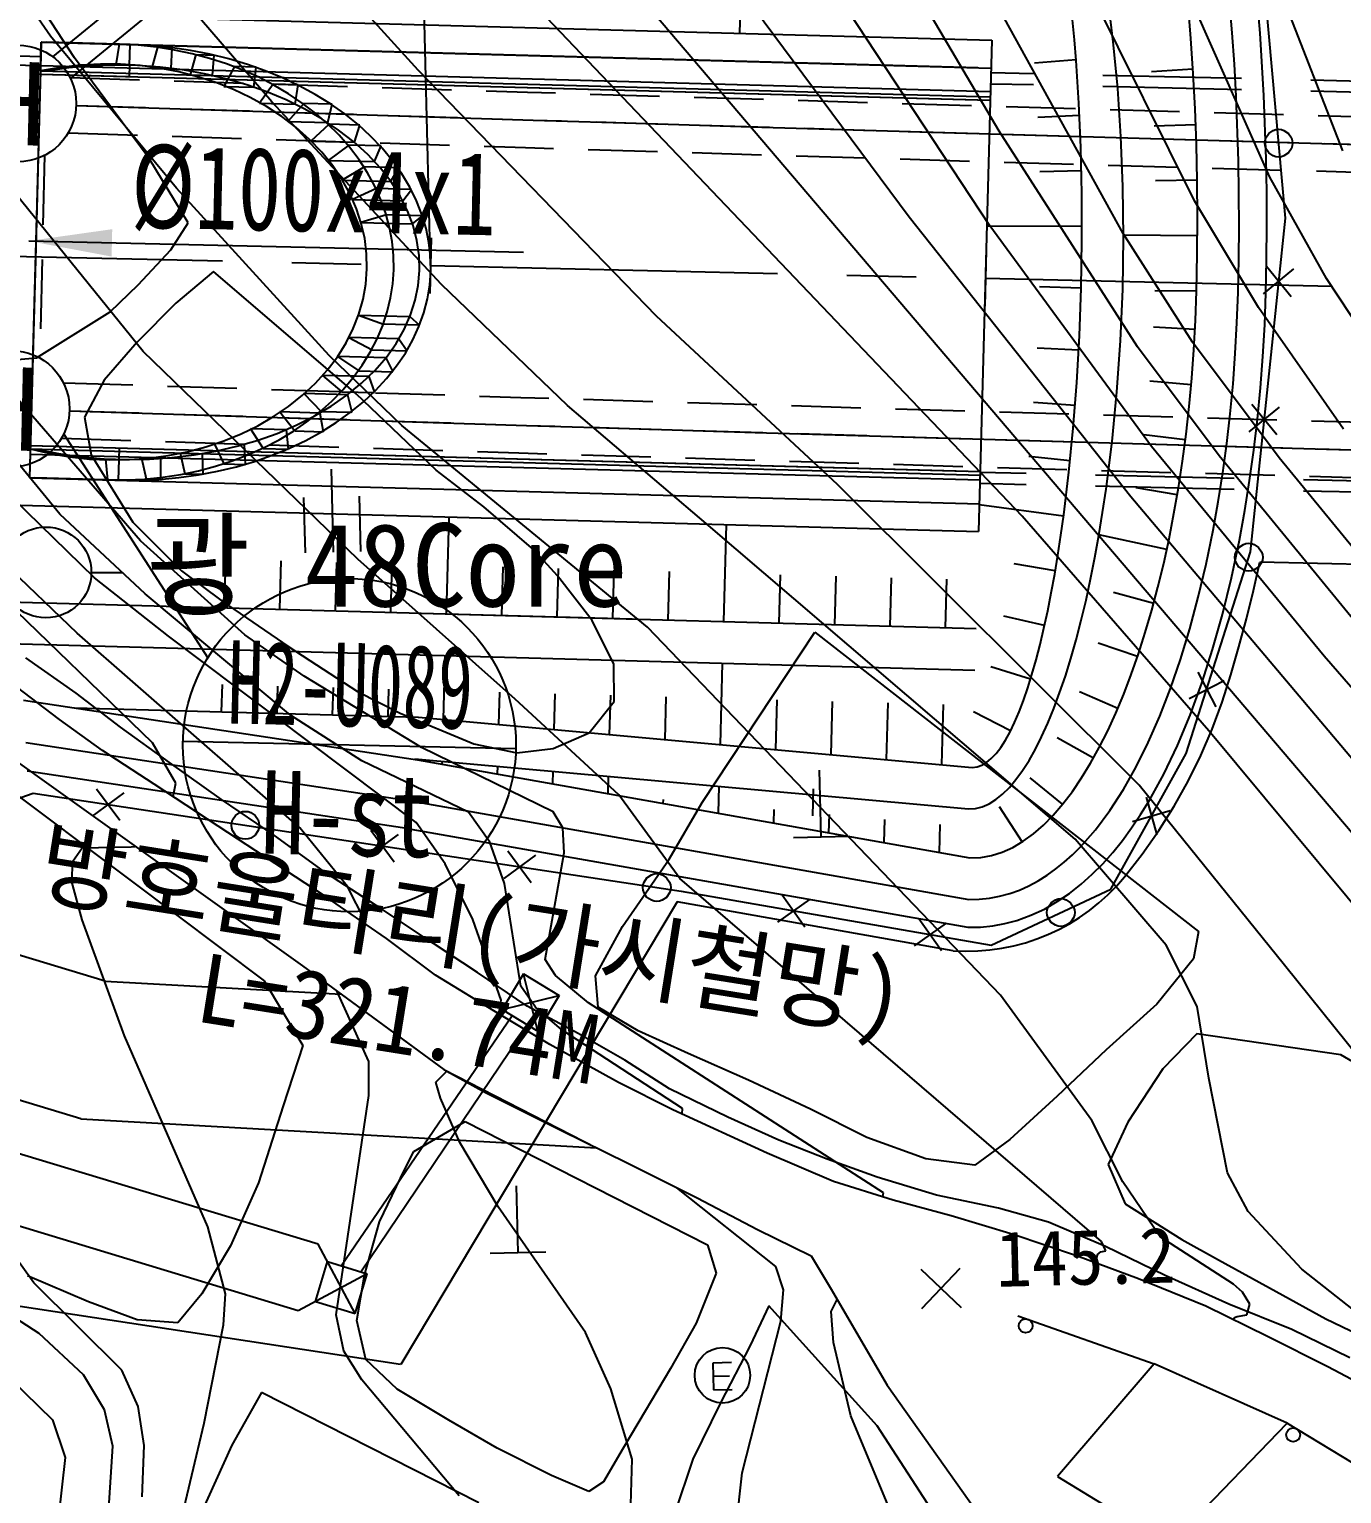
# Model space of a CAD drawing. Header units: millimetres. Extents: x 14950 to 15746, y 1103 to 1809.
# Drawn here: x 15055.3 to 15102.6, y 1426.4 to 1479.2 of the extents above; entities that cross this region are included whole.
import ezdxf
from ezdxf.enums import TextEntityAlignment as Align
from ezdxf.xclip import XClip

# ---------------------------------------------------------------- set-up
doc = ezdxf.new("R2010")
doc.units = ezdxf.units.MM
doc.header["$LTSCALE"] = 10
doc.header["$MEASUREMENT"] = 0
doc.header["$XCLIPFRAME"] = 2
for name, pattern in [('CENTER', [2, 1.25, -0.25, 0.25, -0.25]), ('DASHED', [0.75, 0.5, -0.25]), ('HIDDEN', [0.375, 0.25, -0.125])]:
    doc.linetypes.add(name, pattern=pattern)
for name, color, linetype in [('TN-MANH', 4, 'Continuous'), ('TN-TEXT', 3, 'Continuous'), ('TZ-BASE', 253, 'Continuous'), ('TZ-CABL', 4, 'Continuous'), ('TZ-SYMB', 1, 'Continuous')]:
    doc.layers.add(name, color=color, linetype=linetype)
doc.styles.add('GR', font='GulimChe.ttf')
doc.styles.add('HANA', font='GulimChe.ttf')
doc.styles.get("Standard").update_dxf_attribs({"font": 'GulimChe.ttf'})
doc.linetypes.add('ZIGZAG', pattern='A,0.0001,-0.2,[131,ltypeshp.shx,S=0.2,R=0,X=-0.2,Y=0],-0.4,[131,ltypeshp.shx,S=0.2,R=180,X=0.2,Y=0],-0.2', length=0.8001)
doc.dimstyles.get("Standard").update_dxf_attribs({"dimtxt": 0.18, "dimasz": 0.18, "dimexe": 0.18, "dimexo": 0.0625, "dimgap": 0.09, "dimtad": 0, "dimtih": 1, "dimtoh": 1, "dimdec": 4, "dimzin": 0, "dimdsep": 46, "dimtxsty": 'Standard', "dimcen": 0.09, "dimadec": 0, "dimazin": 0, "dimtfac": 1, "dimtdec": 4, "dimtofl": 0, "dimtmove": 0, "dimatfit": 3, "dimfxl": 0, "dimtolj": 1, "dimtzin": 0, "dimarcsym": 0})

# ---------------------------------------------------------------- blocks, each defined once
blk = doc.blocks.new('JD-DGDG5SGS')
at = {"layer": 'TZ-BASE'}
for p, q in [((39.99, -0.913, -215.896), (39.495, 19.016, -215.896)), ((57.235, 0.83, -63.896), (44.245, 18.309, -63.896)), ((60.145, 0.519, -62.896), (51.373, 13.846, -62.896)), ((70.23, 2.275, -58.896), (65.608, 12.723, -58.896)), ((72.869, 3.228, -57.896), (69.019, 13.085, -57.896)), ((39.539, 6.126, -66.896), (33.734, 12.533, -66.896)), ((64.951, 0.249, -60.896), (58.646, 11.672, -60.896)), ((61.315, -9.942, -65.896), (41.253, 11.082, -65.896)), ((67.52, 1.423, -59.896), (62.643, 11.237, -59.896)), ((51.218, 10.955, -215.896), (51.122, 7.451, -215.896)), ((26.294, 7.35, -68.896), (24.448, 10.03, -68.896)), ((34.27, 4.992, -67.896), (29.869, 10.108, -67.896)), ((75.228, -23.746, -64.896), (46.026, 10.536, -64.896)), ((60.481, 3.925, -61.896), (57.164, 9.55, -61.896)), ((27.152, 6.569, -70.635), (25.678, 8.829, -70.635)), ((23.334, 8.212, -215.896), (60.213, 7.203, -215.896)), ((0.192, 6.998, -215.896), (25.923, 6.294, -215.896)), ((0.2, 7.309, -215.896), (25.953, 6.621, -215.896)), ((25.961, 7.139, -226.146), (25.747, -0.708, -226.146)), ((25.933, 6.102, -225.746), (25.961, 7.139, -225.746)), ((25.961, 7.14, -225.746), (60.193, 6.203, -225.746)), ((25.961, 7.139, -225.746), (25.961, 7.139, -226.146)), ((28.773, 7.063, -223.166), (25.962, 7.14, -225.746)), ((29.16, 7.052, -223.746), (26.161, 7.134, -225.746)), ((30.836, 1.877, -68.896), (26.294, 7.35, -68.896)), ((28.66, 6.315, -223.026), (28.773, 7.063, -223.166)), ((28.773, 7.063, -223.166), (29.16, 7.052, -223.746)), ((29.14, 6.302, -223.746), (29.16, 7.052, -223.746)), ((29.16, 7.052, -223.746), (29.16, 7.052, -226.146)), ((29.958, 6.209, -221.726), (30.159, 6.952, -221.892)), ((30.159, 6.952, -221.892), (30.676, 6.937, -222.667)), ((30.637, 6.19, -222.746), (30.676, 6.937, -222.667)), ((28.246, 5.098, -70.635), (27.152, 6.569, -70.635)), ((31.341, 5.954, -220.426), (31.543, 6.69, -220.616)), ((31.543, 6.69, -220.616), (32.19, 6.672, -221.587)), ((32.131, 5.932, -221.746), (32.19, 6.672, -221.587)), ((63.252, 6.496, -215.896), (61.756, 6.378, -215.896)), ((25.933, 6.102, -225.746), (25.56, -7.518, -225.746)), ((29.128, 5.884, -226.146), (25.93, 5.972, -226.146)), ((25.933, 6.102, -225.746), (60.164, 5.166, -225.746)), ((25.938, 6.294, -215.896), (40.176, 5.906, -215.896)), ((28.66, 6.315, -223.026), (29.14, 6.302, -223.746)), ((29.14, 6.302, -223.746), (29.128, 5.884, -223.759)), ((29.958, 6.209, -221.726), (30.637, 6.19, -222.746)), ((31.341, 5.954, -220.426), (32.131, 5.932, -221.746)), ((32.926, 6.26, -219.337), (32.54, 5.544, -219.126)), ((33.704, 6.238, -220.504), (32.926, 6.26, -219.337)), ((33.62, 5.514, -220.746), (33.704, 6.238, -220.504)), ((48.128, -2.728, -66.896), (39.539, 6.126, -66.896)), ((40.176, 5.906, -215.896), (60.166, 5.365, -215.896)), ((67.465, 6.161, -215.896), (65.968, 6.071, -215.896)), ((32.54, 5.544, -219.126), (33.62, 5.514, -220.746)), ((34.312, 5.627, -218.051), (33.824, 4.94, -217.826)), ((35.221, 5.603, -219.415), (34.312, 5.627, -218.051)), ((35.104, 4.905, -219.746), (35.221, 5.603, -219.415)), ((29.852, 2.945, -70.635), (28.246, 5.098, -70.635)), ((33.824, 4.94, -217.826), (35.104, 4.905, -219.746)), ((40.384, -1.59, -67.896), (34.27, 4.992, -67.896)), ((35.425, 4.93, -217.013), (34.847, 4.277, -216.786)), ((36.439, 4.902, -218.536), (35.425, 4.93, -217.013)), ((36.286, 4.238, -218.946), (36.439, 4.902, -218.536)), ((34.847, 4.277, -216.786), (36.286, 4.238, -218.946)), ((63.378, 4.5, -215.896), (61.88, 4.427, -215.896)), ((36.334, 4.18, -216.16), (35.673, 3.574, -215.941)), ((37.436, 4.149, -217.813), (36.334, 4.18, -216.16)), ((37.242, 3.531, -218.296), (37.436, 4.149, -217.813)), ((65.466, -3.833, -61.896), (60.481, 3.925, -61.896)), ((67.563, 4.164, -215.896), (66.064, 4.108, -215.896)), ((35.673, 3.574, -215.941), (37.242, 3.531, -218.296)), ((37.039, 3.43, -215.495), (36.304, 2.879, -215.291)), ((38.209, 3.398, -217.25), (37.039, 3.43, -215.495)), ((37.973, 2.833, -217.796), (38.209, 3.398, -217.25)), ((31.25, 0.634, -70.635), (29.852, 2.945, -70.635)), ((36.304, 2.879, -215.291), (37.973, 2.833, -217.796)), ((37.609, 2.647, -214.953), (36.805, 2.167, -214.771)), ((38.834, 2.614, -216.791), (37.609, 2.647, -214.953)), ((36.805, 2.167, -214.771), (38.554, 2.119, -217.396)), ((38.554, 2.119, -217.396), (38.834, 2.614, -216.791)), ((63.449, 2.502, -215.896), (61.949, 2.468, -215.896)), ((67.616, 2.165, -215.896), (66.116, 2.141, -215.896)), ((72.283, -1.371, -58.896), (70.23, 2.275, -58.896)), ((29.627, -4.008, -69.896), (25.057, 1.654, -69.896)), ((36.336, -4.149, -68.896), (30.836, 1.877, -68.896)), ((38.039, 1.864, -214.539), (37.176, 1.468, -214.381)), ((39.306, 1.829, -216.44), (38.039, 1.864, -214.539)), ((38.985, 1.418, -217.096), (39.306, 1.829, -216.44)), ((37.176, 1.468, -214.381), (38.985, 1.418, -217.096)), ((69.822, -2.422, -59.896), (67.52, 1.423, -59.896)), ((30.629, -0.34, -70.635), (31.25, 0.634, -70.635)), ((38.398, 0.921, -214.186), (37.478, 0.645, -214.056)), ((37.478, 0.645, -214.056), (39.337, 0.594, -216.846)), ((39.702, 0.885, -216.141), (38.398, 0.921, -214.186)), ((39.337, 0.594, -216.846), (39.702, 0.885, -216.141)), ((65.228, -9.24, -63.896), (57.235, 0.83, -63.896)), ((40.012, 0.087, -215.896), (39.967, -1.912, -215.896)), ((63.468, 0.502, -215.896), (60.033, 0.509, -215.896)), ((65.97, -7.433, -62.896), (60.145, 0.519, -62.896)), ((67.449, -3.67, -60.896), (64.951, 0.249, -60.896)), ((67.626, 0.165, -215.896), (64.961, 0.18, -215.896)), ((29.447, -1.609, -70.635), (30.629, -0.34, -70.635)), ((60.007, -0.369, -215.896), (59.962, -2.369, -215.896)), ((25.747, -0.708, -226.416), (25.61, -5.706, -226.566)), ((70.008, -1.924, -215.896), (71.106, -1.033, -215.896)), ((70.112, -0.93, -215.896), (71.002, -2.028, -215.896)), ((32.169, -1.127, -69.862), (30.806, -2.262, -69.862)), ((37.312, -5.531, -69.862), (32.169, -1.127, -69.862)), ((75.291, -5.956, -58.896), (72.283, -1.371, -58.896)), ((28.439, -2.572, -70.635), (29.447, -1.609, -70.635)), ((44.922, -5.957, -67.896), (40.384, -1.59, -67.896)), ((63.434, -1.724, -215.896), (61.935, -1.681, -215.896)), ((67.593, -1.835, -215.896), (66.093, -1.826, -215.896)), ((25.787, -4.235, -70.635), (28.439, -2.572, -70.635)), ((30.806, -2.262, -69.862), (29.416, -3.672, -69.862)), ((72.891, -6.802, -59.896), (69.822, -2.422, -59.896)), ((37.387, -2.7, -214.056), (39.246, -2.751, -216.846)), ((37.387, -2.7, -214.056), (38.29, -3.026, -214.186)), ((39.594, -3.061, -216.141), (38.29, -3.026, -214.186)), ((39.246, -2.751, -216.846), (39.594, -3.061, -216.141)), ((54.66, -8.801, -66.896), (48.128, -2.728, -66.896)), ((67.539, -3.208, -215.896), (66.041, -3.131, -215.896)), ((29.416, -3.672, -69.862), (28.23, -5.033, -69.862)), ((37.04, -3.505, -214.381), (37.88, -3.948, -214.539)), ((38.849, -3.554, -217.096), (37.04, -3.505, -214.381)), ((38.849, -3.554, -217.096), (39.147, -3.982, -216.44)), ((70.576, -7.839, -60.896), (67.449, -3.67, -60.896)), ((29.533, -10.823, -70.896), (23.729, -4.136, -70.896)), ((37.364, -11.484, -69.896), (29.627, -4.008, -69.896)), ((38.948, -6.672, -68.896), (36.336, -4.149, -68.896)), ((36.631, -4.183, -214.771), (37.408, -4.706, -214.953)), ((38.38, -4.23, -217.396), (36.631, -4.183, -214.771)), ((37.88, -3.948, -214.539), (39.147, -3.982, -216.44)), ((63.347, -3.96, -215.896), (61.849, -3.881, -215.896)), ((68.413, -7.762, -61.896), (65.466, -3.833, -61.896)), ((24.532, -4.341, -70.635), (25.787, -4.235, -70.635)), ((37.408, -4.706, -214.953), (38.632, -4.74, -216.791)), ((38.38, -4.23, -217.396), (38.632, -4.74, -216.791)), ((28.23, -5.033, -69.862), (27.523, -6.372, -69.862)), ((36.092, -4.866, -215.291), (36.796, -5.457, -215.495)), ((37.761, -4.912, -217.796), (36.092, -4.866, -215.291)), ((37.761, -4.912, -217.796), (37.966, -5.489, -217.25)), ((67.4, -5.203, -215.896), (65.905, -5.071, -215.896)), ((35.424, -5.525, -215.941), (36.051, -6.166, -216.16)), ((36.993, -5.568, -218.296), (35.424, -5.525, -215.941)), ((36.796, -5.457, -215.495), (37.966, -5.489, -217.25)), ((36.993, -5.568, -218.296), (37.153, -6.197, -217.813)), ((40.189, -8.276, -69.862), (37.312, -5.531, -69.862)), ((26.632, -9.867, -71.896), (23.629, -6.214, -71.896)), ((36, -6.222, -218.946), (34.56, -6.183, -216.786)), ((34.56, -6.183, -216.786), (35.102, -6.866, -217.013)), ((36, -6.222, -218.946), (36.116, -6.894, -218.536)), ((36.051, -6.166, -216.16), (37.153, -6.197, -217.813)), ((50.002, -10.276, -67.896), (44.922, -5.957, -67.896)), ((63.218, -5.955, -215.896), (61.723, -5.841, -215.896)), ((69.488, -6.897, -215.896), (70.587, -6.006, -215.896)), ((69.592, -5.902, -215.896), (70.483, -7.001, -215.896)), ((27.523, -6.372, -69.862), (27.755, -7.725, -69.862)), ((34.783, -6.823, -219.746), (33.503, -6.788, -217.826)), ((33.503, -6.788, -217.826), (33.953, -7.502, -218.051)), ((34.783, -6.823, -219.746), (34.862, -7.526, -219.415)), ((47.807, -13.938, -68.896), (38.948, -6.672, -68.896)), ((33.268, -7.351, -220.746), (32.188, -7.321, -219.126)), ((32.188, -7.321, -219.126), (32.534, -8.057, -219.337)), ((33.268, -7.351, -220.746), (33.312, -8.078, -220.504)), ((35.102, -6.866, -217.013), (36.116, -6.894, -218.536)), ((67.186, -7.191, -215.896), (65.698, -7.003, -215.896)), ((25.555, -7.701, -215.896), (39.796, -8.089, -215.896)), ((25.56, -7.518, -225.746), (59.808, -8.455, -225.746)), ((25.564, -7.387, -227.446), (59.811, -8.324, -227.446)), ((25.564, -7.387, -226.146), (59.319, -8.311, -226.146)), ((27.755, -7.725, -69.862), (29.26, -10.15, -69.862)), ((28.272, -7.879, -223.026), (28.344, -8.632, -223.166)), ((28.272, -7.879, -223.026), (28.751, -7.892, -223.746)), ((28.751, -7.892, -223.746), (28.731, -8.642, -223.746)), ((28.763, -7.475, -223.733), (28.751, -7.892, -223.746)), ((29.573, -7.844, -221.726), (29.734, -8.597, -221.892)), ((29.573, -7.844, -221.726), (30.253, -7.863, -222.746)), ((30.253, -7.863, -222.746), (30.25, -8.611, -222.667)), ((30.968, -7.665, -220.426), (31.758, -7.687, -221.746)), ((30.968, -7.665, -220.426), (31.13, -8.411, -220.616)), ((31.758, -7.687, -221.746), (31.777, -8.428, -221.587)), ((33.953, -7.502, -218.051), (34.862, -7.526, -219.415)), ((63.039, -7.947, -215.896), (61.547, -7.793, -215.896)), ((72.188, -14.983, -62.896), (65.97, -7.433, -62.896)), ((74.124, -14.738, -61.896), (68.413, -7.762, -61.896)), ((75.482, -13.836, -60.896), (70.576, -7.839, -60.896)), ((31.13, -8.411, -220.616), (31.777, -8.428, -221.587)), ((32.534, -8.057, -219.337), (33.312, -8.078, -220.504)), ((36.402, -8.239, -69.401), (36.476, -11.238, -69.401)), ((39.796, -8.089, -215.896), (59.79, -8.63, -215.896)), ((41.913, -9.604, -69.862), (40.189, -8.276, -69.862)), ((28.344, -8.632, -223.166), (25.532, -8.555, -225.746)), ((25.532, -8.555, -227.446), (28.731, -8.642, -227.446)), ((25.532, -8.555, -225.746), (59.781, -9.492, -225.746)), ((28.731, -8.642, -223.746), (25.732, -8.56, -225.746)), ((28.344, -8.632, -223.166), (28.731, -8.642, -223.746)), ((29.734, -8.597, -221.892), (30.25, -8.611, -222.667)), ((65.529, -19.633, -66.896), (54.66, -8.801, -66.896)), ((66.895, -9.17, -215.896), (65.416, -8.921, -215.896)), ((19.752, -9.397, -215.896), (59.738, -10.491, -215.896)), ((27.874, -12.16, -72.896), (24.952, -9.302, -72.896)), ((35.476, -11.263, -69.401), (35.427, -9.264, -69.401)), ((37.476, -11.213, -69.401), (37.426, -9.214, -69.401)), ((76.276, -22.328, -63.896), (65.228, -9.24, -63.896)), ((29.962, -18.1, -74.896), (21.114, -9.539, -74.896)), ((29.703, -12.731, -71.896), (26.632, -9.867, -71.896)), ((40.642, -9.969, -215.896), (40.547, -13.457, -215.896)), ((43.705, -11.154, -69.862), (41.913, -9.604, -69.862)), ((62.804, -9.933, -215.896), (59.764, -9.525, -215.896)), ((68.032, -17.669, -65.896), (61.315, -9.942, -65.896)), ((29.26, -10.15, -69.862), (31.009, -11.901, -69.862)), ((63.217, -21.577, -67.896), (50.002, -10.276, -67.896)), ((50.638, -10.242, -215.896), (50.543, -13.736, -215.896)), ((33.295, -14.218, -70.896), (29.533, -10.823, -70.896)), ((66.519, -11.134, -215.896), (64.076, -10.608, -215.896)), ((27.252, -14.151, -73.896), (24.598, -11.605, -73.896)), ((32.597, -11.492, -215.896), (32.55, -13.238, -215.896)), ((34.597, -11.547, -215.896), (34.549, -13.293, -215.896)), ((36.596, -11.601, -215.896), (36.548, -13.347, -215.896)), ((43.034, -16.533, -69.896), (37.364, -11.484, -69.896)), ((44.56, -12.084, -69.862), (43.705, -11.154, -69.862)), ((218.862, -14.997, -215.896), (69.873, -11.597, -215.896)), ((218.862, -14.997, -215.896), (69.873, -11.597, -215.896)), ((31.009, -11.901, -69.862), (32.484, -13, -69.862)), ((38.595, -11.656, -215.896), (38.547, -13.402, -215.896)), ((42.594, -11.767, -215.896), (42.546, -13.513, -215.896)), ((44.593, -11.823, -215.896), (44.545, -13.569, -215.896)), ((45.815, -13.691, -69.862), (44.56, -12.084, -69.862)), ((46.592, -11.879, -215.896), (46.544, -13.625, -215.896)), ((48.591, -11.934, -215.896), (48.544, -13.68, -215.896)), ((52.59, -12.046, -215.896), (52.542, -13.792, -215.896)), ((54.589, -12.102, -215.896), (54.541, -13.848, -215.896)), ((62.503, -11.91, -215.896), (61.025, -11.656, -215.896)), ((30.545, -14.261, -72.896), (27.874, -12.16, -72.896)), ((56.588, -12.157, -215.896), (56.54, -13.903, -215.896)), ((58.587, -12.213, -215.896), (58.54, -13.959, -215.896)), ((19.656, -12.885, -215.896), (39.656, -13.432, -215.896)), ((34.944, -17.107, -71.896), (29.703, -12.731, -71.896)), ((32.484, -13, -69.862), (34.879, -14.643, -69.862)), ((66.049, -13.078, -215.896), (64.601, -12.687, -215.896)), ((39.656, -13.432, -215.896), (59.649, -13.99, -215.896)), ((39.656, -13.432, -215.896), (47.258, -13.64, -215.896)), ((46.592, -15.263, -69.862), (45.815, -13.691, -69.862)), ((62.117, -13.873, -215.896), (60.654, -13.545, -215.896)), ((35.283, -21.166, -73.896), (27.252, -14.151, -73.896)), ((35.431, -15.699, -70.896), (33.295, -14.218, -70.896)), ((60.524, -27.188, -68.896), (47.807, -13.938, -68.896)), ((49.782, -20.248, -68.904), (53.832, -14.117, -68.904)), ((53.832, -14.117, -68.904), (67.664, -24.901, -68.904)), ((19.615, -14.385, -215.896), (39.615, -14.932, -215.896)), ((39.469, -20.97, -72.896), (30.545, -14.261, -72.896)), ((34.879, -14.643, -69.862), (37.351, -16.252, -69.862)), ((65.47, -14.992, -215.896), (64.049, -14.512, -215.896)), ((27.218, -16.309, -215.896), (25.399, -15.035, -215.896)), ((39.615, -14.932, -215.896), (59.607, -15.489, -215.896)), ((40.506, -14.957, -215.896), (40.443, -17.262, -215.896)), ((46.604, -16.608, -69.862), (46.592, -15.263, -69.862)), ((50.502, -15.236, -215.896), (50.422, -18.165, -215.896)), ((77.595, -21.182, -62.896), (72.188, -14.983, -62.896)), ((26.616, -17.266, -75.734), (24.549, -15.688, -75.734)), ((39.662, -18.272, -70.896), (35.431, -15.699, -70.896)), ((61.611, -15.807, -215.896), (60.178, -15.365, -215.896)), ((67.635, -15.552, -215.896), (68.284, -16.808, -215.896)), ((28.817, -17.54, -215.896), (27.218, -16.309, -215.896)), ((32.474, -16.002, -215.896), (32.447, -16.987, -215.896)), ((34.473, -16.057, -215.896), (34.446, -17.041, -215.896)), ((36.473, -16.111, -215.896), (36.446, -17.096, -215.896)), ((37.351, -16.252, -69.862), (38.891, -17.039, -69.862)), ((38.472, -16.166, -215.896), (38.445, -17.151, -215.896)), ((42.47, -16.277, -215.896), (42.438, -17.442, -215.896)), ((44.47, -16.333, -215.896), (44.434, -17.623, -215.896)), ((64.76, -16.861, -215.896), (63.381, -16.27, -215.896)), ((67.331, -16.505, -215.896), (68.588, -15.856, -215.896)), ((25.313, -16.561, -215.896), (39.512, -18.711, -215.896)), ((27.17, -16.842, -215.896), (39.545, -17.181, -215.896)), ((46.777, -19.979, -69.896), (43.034, -16.533, -69.896)), ((45.701, -17.74, -69.862), (46.604, -16.608, -69.862)), ((46.469, -16.388, -215.896), (46.43, -17.804, -215.896)), ((48.468, -16.444, -215.896), (48.426, -17.984, -215.896)), ((52.466, -16.556, -215.896), (52.417, -18.346, -215.896)), ((54.466, -16.611, -215.896), (54.413, -18.526, -215.896)), ((56.465, -16.667, -215.896), (56.409, -18.707, -215.896)), ((58.464, -16.723, -215.896), (58.405, -18.888, -215.896)), ((28.164, -18.384, -75.734), (26.616, -17.266, -75.734)), ((37.517, -18.757, -71.896), (34.944, -17.107, -71.896)), ((38.891, -17.039, -69.862), (41.544, -18.138, -69.862)), ((39.554, -17.181, -215.896), (59.512, -18.988, -215.896)), ((60.889, -17.67, -215.896), (59.551, -16.99, -215.896)), ((23.203, -17.45, -66.913), (35.372, -26.134, -66.913)), ((30.581, -18.813, -215.896), (28.817, -17.54, -215.896)), ((44.412, -18.305, -69.862), (45.701, -17.74, -69.862)), ((63.88, -18.656, -215.896), (62.573, -17.919, -215.896)), ((79.446, -31.385, -65.896), (68.032, -17.669, -65.896)), ((28.266, -26.686, -215.896), (-0.493, -17.976, -215.896)), ((25.397, -18.091, -215.896), (39.268, -20.191, -215.896)), ((30.022, -19.587, -75.734), (28.164, -18.384, -75.734)), ((30.813, -19.558, -74.896), (29.962, -18.1, -74.896)), ((44.404, -20.589, -70.896), (39.662, -18.272, -70.896)), ((41.544, -18.138, -69.862), (43.099, -18.465, -69.862)), ((43.099, -18.465, -69.862), (44.412, -18.305, -69.862)), ((32.454, -20.145, -215.896), (30.581, -18.813, -215.896)), ((41.358, -20.605, -71.896), (37.517, -18.757, -71.896)), ((39.418, -18.675, -215.896), (59.377, -20.482, -215.896)), ((39.512, -18.711, -215.896), (59.423, -22.247, -215.896)), ((40.401, -18.764, -215.896), (40.399, -18.868, -215.896)), ((42.397, -18.945, -215.896), (42.39, -19.222, -215.896)), ((24.389, -19.477, -74.059), (33.991, -26.678, -74.059)), ((25.453, -19.111, -215.896), (39.138, -21.182, -215.896)), ((44.393, -19.125, -215.896), (44.381, -19.575, -215.896)), ((46.389, -19.306, -215.896), (46.372, -19.929, -215.896)), ((54.071, -21.492, -68.463), (54.011, -19.093, -68.463)), ((62.766, -20.314, -215.896), (61.603, -19.366, -215.896)), ((28.936, -19.903, -215.896), (27.798, -20.742, -215.896)), ((27.947, -19.754, -215.896), (28.787, -20.892, -215.896)), ((32.33, -21.099, -75.734), (30.022, -19.587, -75.734)), ((30.712, -20.038, -74.896), (30.813, -19.558, -74.896)), ((48.976, -22.992, -69.896), (46.777, -19.979, -69.896)), ((50.381, -19.668, -215.896), (50.354, -20.636, -215.896)), ((53.779, -19.76, -215.896), (53.753, -20.729, -215.896)), ((70.763, -26.109, -66.896), (65.529, -19.633, -66.896)), ((34.363, -21.441, -215.896), (32.454, -20.145, -215.896)), ((39.268, -20.191, -215.896), (59.382, -23.746, -215.896)), ((48.367, -20.138, -215.896), (48.363, -20.283, -215.896)), ((48.593, -22.29, -68.904), (49.782, -20.248, -68.904)), ((52.359, -20.5, -215.896), (52.345, -20.99, -215.896)), ((61.305, -21.669, -215.896), (60.492, -20.408, -215.896)), ((65.288, -20.933, -215.896), (66.649, -20.546, -215.896)), ((65.775, -20.059, -215.896), (66.162, -21.42, -215.896)), ((34.386, -22.455, -75.734), (32.33, -21.099, -75.734)), ((40.515, -22.458, -72.896), (39.469, -20.97, -72.896)), ((42.121, -21.678, -71.896), (41.358, -20.605, -71.896)), ((44.761, -21.164, -70.896), (44.404, -20.589, -70.896)), ((54.354, -20.68, -215.896), (54.336, -21.343, -215.896)), ((56.35, -20.861, -215.896), (56.327, -21.697, -215.896)), ((58.346, -21.042, -215.896), (58.318, -22.051, -215.896)), ((36.253, -22.81, -215.896), (34.363, -21.441, -215.896)), ((36.998, -23.272, -73.896), (35.283, -21.166, -73.896)), ((38.824, -21.4, -215.896), (37.685, -22.239, -215.896)), ((37.835, -21.25, -215.896), (38.674, -22.388, -215.896)), ((39.075, -21.172, -215.896), (59.356, -24.746, -215.896)), ((44.802, -22.071, -70.896), (44.761, -21.164, -70.896)), ((53.071, -21.517, -68.463), (55.07, -21.468, -68.463)), ((66.497, -25.389, -67.896), (63.217, -21.577, -67.896)), ((27.096, -22.361, -74.896), (27.436, -21.89, -74.896)), ((27.436, -21.89, -74.896), (29.199, -21.854, -74.896)), ((29.199, -21.854, -74.896), (29.342, -21.831, -74.896)), ((42.652, -23.175, -71.896), (42.121, -21.678, -71.896)), ((43.767, -22.148, -215.896), (42.629, -22.987, -215.896)), ((42.779, -21.998, -215.896), (43.618, -23.136, -215.896)), ((44.115, -25.907, -70.896), (44.802, -22.071, -70.896)), ((27.061, -23.109, -74.896), (27.096, -22.361, -74.896)), ((36.208, -23.638, -75.734), (34.386, -22.455, -75.734)), ((41.518, -24.463, -72.896), (40.515, -22.458, -72.896)), ((46.911, -24.723, -68.904), (48.593, -22.29, -68.904)), ((27.389, -31.645, -215.896), (-0.635, -23.157, -215.896)), ((27.428, -24.477, -74.896), (27.061, -23.109, -74.896)), ((38.238, -24.09, -215.896), (36.253, -22.81, -215.896)), ((43.243, -26.863, -71.896), (42.652, -23.175, -71.896)), ((64.166, -36.063, -69.896), (48.976, -22.992, -69.896)), ((38.406, -25.146, -75.734), (36.208, -23.638, -75.734)), ((37.63, -24.527, -73.896), (36.998, -23.272, -73.896)), ((52.664, -23.574, -215.896), (53.478, -24.73, -215.896)), ((40.094, -25.33, -215.896), (38.238, -24.09, -215.896)), ((48.873, -23.826, -215.896), (38.912, -40.501, -215.896)), ((48.873, -23.826, -215.896), (38.912, -40.501, -215.896)), ((58.828, -25.595, -215.896), (48.873, -23.826, -215.896)), ((58.828, -25.595, -215.896), (48.873, -23.826, -215.896)), ((53.649, -23.745, -215.896), (52.493, -24.559, -215.896)), ((28.958, -28.658, -74.896), (27.428, -24.477, -74.896)), ((37.616, -24.603, -73.896), (37.63, -24.527, -73.896)), ((42.532, -27.371, -72.896), (41.518, -24.463, -72.896)), ((45.932, -26.496, -68.904), (46.911, -24.723, -68.904)), ((58.576, -24.601, -215.896), (57.419, -25.415, -215.896)), ((57.59, -24.429, -215.896), (58.404, -25.586, -215.896)), ((35.938, -36.167, -215.896), (-0.687, -25.074, -215.896)), ((40.168, -26.474, -75.734), (38.406, -25.146, -75.734)), ((67.664, -24.901, -68.904), (67.485, -25.889, -68.904)), ((41.682, -26.376, -215.896), (40.094, -25.33, -215.896)), ((67.614, -27.603, -67.896), (66.497, -25.389, -67.896)), ((35.372, -26.134, -66.913), (40.462, -29.873, -66.913)), ((44.491, -26.479, -70.896), (44.115, -25.907, -70.896)), ((67.485, -25.889, -68.904), (66.161, -27.522, -68.904)), ((73.928, -30.041, -66.896), (70.763, -26.109, -66.896)), ((28.266, -26.686, -215.896), (36.772, -27.162, -215.896)), ((33.991, -26.678, -74.059), (35.388, -29.008, -74.059)), ((42.48, -27.894, -75.734), (40.168, -26.474, -75.734)), ((43.466, -27.594, -215.896), (41.682, -26.376, -215.896)), ((43.343, -26.425, -215.896), (42.567, -27.709, -215.896)), ((43.766, -27.621, -71.896), (43.243, -26.863, -71.896)), ((43.85, -28.485, -215.896), (43.343, -26.425, -215.896)), ((43.343, -26.425, -215.896), (44.627, -27.201, -215.896)), ((45.686, -27.464, -70.896), (44.491, -26.479, -70.896)), ((46.025, -27.623, -68.904), (45.932, -26.496, -68.904)), ((37.769, -29.585, -73.896), (36.608, -27.042, -73.896)), ((36.772, -27.162, -215.896), (40.462, -29.873, -215.896)), ((42.452, -27.877, -72.896), (42.532, -27.371, -72.896)), ((42.567, -27.709, -215.896), (44.627, -27.201, -215.896)), ((44.627, -27.201, -215.896), (43.85, -28.485, -215.896)), ((63.822, -31.707, -68.896), (60.524, -27.188, -68.896)), ((35.213, -38.559, -215.896), (-0.758, -27.665, -215.896)), ((36.772, -36.941, -215.896), (42.93, -27.928, -215.896)), ((44.287, -28.966, -75.734), (42.48, -27.894, -75.734)), ((42.567, -27.709, -215.896), (43.85, -28.485, -215.896)), ((45.312, -28.576, -215.896), (43.466, -27.594, -215.896)), ((44.719, -28.443, -71.896), (43.766, -27.621, -71.896)), ((56.316, -34.307, -70.896), (45.686, -27.464, -70.896)), ((47.471, -28.48, -68.904), (46.025, -27.623, -68.904)), ((66.161, -27.522, -68.904), (64.339, -29.157, -68.904)), ((68.032, -30.187, -67.896), (67.614, -27.603, -67.896)), ((37.478, -37.155, -215.896), (43.479, -28.26, -215.896)), ((49.066, -31.279, -71.896), (44.719, -28.443, -71.896)), ((49.267, -29.294, -68.904), (47.471, -28.48, -68.904)), ((31.96, -35.542, -74.896), (28.958, -28.658, -74.896)), ((35.388, -29.008, -74.059), (34.674, -31.177, -74.059)), ((46.765, -30.336, -75.734), (44.287, -28.966, -75.734)), ((46.994, -29.533, -215.896), (45.312, -28.576, -215.896)), ((67.599, -28.582, -67.579), (66.379, -29.85, -67.579)), ((72.788, -29.34, -67.579), (67.599, -28.582, -67.579)), ((48.6, -30.561, -215.896), (46.994, -29.533, -215.896)), ((51.447, -30.248, -68.904), (49.267, -29.294, -68.904)), ((64.339, -29.157, -68.904), (62.572, -30.832, -68.904)), ((74.522, -30.355, -67.579), (72.788, -29.34, -67.579)), ((37.759, -30.807, -73.896), (37.769, -29.585, -73.896)), ((40.176, -30.327, -72.896), (40.575, -29.935, -72.896)), ((40.462, -29.873, -66.913), (41.965, -30.695, -66.913)), ((40.462, -29.873, -215.896), (45.97, -32.686, -215.896)), ((66.379, -29.85, -67.579), (65.119, -31.762, -67.579)), ((40.351, -30.908, -72.896), (40.176, -30.327, -72.896)), ((48.722, -31.32, -75.734), (46.765, -30.336, -75.734)), ((50.703, -31.587, -215.896), (48.6, -30.561, -215.896)), ((53.678, -31.297, -68.904), (51.447, -30.248, -68.904)), ((68.706, -33.592, -67.896), (68.032, -30.187, -67.896)), ((36.591, -38.709, -73.896), (37.759, -30.807, -73.896)), ((41.048, -32.498, -72.896), (40.351, -30.908, -72.896)), ((41.965, -30.695, -66.913), (44.683, -32.054, -66.913)), ((62.572, -30.832, -68.904), (60.863, -32.397, -68.904)), ((27.389, -31.645, -215.896), (45.97, -32.686, -215.896)), ((34.674, -31.177, -74.059), (33.791, -33.948, -74.059)), ((52.116, -32.886, -75.734), (48.722, -31.32, -75.734)), ((49.052, -31.472, -71.896), (49.066, -31.279, -71.896)), ((52.537, -32.421, -215.896), (50.703, -31.587, -215.896)), ((55.707, -32.321, -68.904), (53.678, -31.297, -68.904)), ((39.391, -32.822, -72.752), (41.231, -31.74, -72.752)), ((41.231, -31.74, -72.752), (49.964, -36.187, -72.752)), ((44.683, -32.054, -66.913), (47.094, -33.238, -66.913)), ((64.939, -33.921, -68.896), (63.822, -31.707, -68.896)), ((65.119, -31.762, -67.579), (64.407, -33.286, -67.579)), ((42.42, -34.817, -72.896), (41.048, -32.498, -72.896)), ((54.282, -33.104, -215.896), (52.537, -32.421, -215.896)), ((57.838, -33.091, -68.904), (55.707, -32.321, -68.904)), ((60.863, -32.397, -68.904), (59.599, -33.313, -68.904)), ((39.056, -33.456, -72.752), (39.391, -32.822, -72.752)), ((54.514, -33.903, -75.734), (52.116, -32.886, -75.734)), ((56.085, -33.751, -215.896), (54.282, -33.104, -215.896)), ((59.599, -33.313, -68.904), (57.838, -33.091, -68.904)), ((38.147, -35.36, -72.752), (39.056, -33.456, -72.752)), ((47.094, -33.238, -66.913), (49.595, -34.498, -66.913)), ((58.219, -34.393, -215.896), (56.085, -33.751, -215.896)), ((64.407, -33.286, -67.579), (65.024, -34.705, -67.579)), ((69.449, -34.989, -67.896), (68.706, -33.592, -67.896)), ((33.791, -33.948, -74.059), (32.778, -36.217, -74.059)), ((43.14, -36.462, -73.047), (43.081, -34.063, -73.047)), ((52.435, -36.965, -71.896), (48.862, -34.129, -71.896)), ((56.666, -34.581, -75.734), (54.514, -33.903, -75.734)), ((66.286, -35.893, -68.896), (64.939, -33.921, -68.896)), ((49.595, -34.498, -66.913), (51.768, -35.638, -66.913)), ((56.287, -34.462, -70.896), (56.316, -34.307, -70.896)), ((58.747, -35.146, -75.734), (56.666, -34.581, -75.734)), ((60.451, -34.87, -215.896), (58.219, -34.393, -215.896)), ((65.024, -34.705, -67.579), (67.064, -35.988, -67.579)), ((45.571, -39.344, -72.896), (42.42, -34.817, -72.896)), ((60.991, -35.808, -75.734), (58.747, -35.146, -75.734)), ((62.258, -35.371, -215.896), (60.451, -34.87, -215.896)), ((71.388, -37.064, -67.896), (69.449, -34.989, -67.896)), ((25.881, -39.381, -76.896), (19.856, -35.501, -76.896)), ((32.598, -37.954, -74.896), (31.96, -35.542, -74.896)), ((37.607, -37.276, -72.752), (38.147, -35.36, -72.752)), ((51.768, -35.638, -66.913), (53.708, -36.585, -66.913)), ((63.268, -36.582, -75.734), (60.991, -35.808, -75.734)), ((64.31, -36.248, -215.896), (62.258, -35.371, -215.896)), ((25.696, -37.556, -75.896), (24.781, -36.281, -75.896)), ((32.778, -36.217, -74.059), (31.745, -37.952, -74.059)), ((37.272, -38.66, -215.896), (35.938, -36.167, -215.896)), ((49.964, -36.187, -72.752), (50.281, -37.21, -72.752)), ((64.329, -36.4, -69.896), (64.166, -36.063, -69.896)), ((66.469, -37.294, -215.896), (64.31, -36.248, -215.896)), ((68.924, -37.597, -68.896), (66.286, -35.893, -68.896)), ((67.064, -35.988, -67.579), (68.384, -36.731, -67.579)), ((35.837, -38.226, -215.896), (36.272, -36.79, -215.896)), ((36.272, -36.79, -215.896), (37.707, -37.225, -215.896)), ((42.14, -36.487, -73.047), (44.14, -36.437, -73.047)), ((53.708, -36.585, -66.913), (54.424, -37.787, -66.913)), ((65.507, -37.411, -75.734), (63.268, -36.582, -75.734)), ((63.944, -36.832, -69.896), (64.036, -36.518, -69.896)), ((64.036, -36.518, -69.896), (64.145, -36.441, -69.896)), ((64.145, -36.441, -69.896), (64.329, -36.4, -69.896)), ((68.384, -36.731, -67.579), (70.465, -37.866, -67.579)), ((27.665, -38.243, -74.059), (25.467, -37.306, -74.059)), ((37.707, -37.225, -215.896), (35.213, -38.559, -215.896)), ((37.272, -38.66, -215.896), (37.707, -37.225, -215.896)), ((37.332, -38.907, -72.752), (37.607, -37.276, -72.752)), ((50.281, -37.21, -72.752), (49.559, -39.01, -72.752)), ((52.706, -37.81, -71.896), (52.435, -36.965, -71.896)), ((57.661, -37.06, -70.672), (59.11, -38.439, -70.672)), ((57.696, -38.474, -70.672), (59.075, -37.025, -70.672)), ((67.924, -38.391, -75.734), (65.507, -37.411, -75.734)), ((68.756, -38.327, -215.896), (66.469, -37.294, -215.896)), ((73.433, -38.665, -67.896), (71.388, -37.064, -67.896)), ((38.911, -40.5, -215.896), (18.987, -37.463, -215.896)), ((38.911, -40.5, -215.896), (18.987, -37.463, -215.896)), ((28.861, -40.701, -75.896), (25.696, -37.556, -75.896)), ((31.745, -37.952, -74.059), (30.883, -38.992, -74.059)), ((32.521, -39.065, -74.896), (32.598, -37.954, -74.896)), ((52.617, -38.932, -71.896), (52.706, -37.81, -71.896)), ((54.424, -37.787, -66.913), (56.449, -41.242, -66.913)), ((69.256, -37.885, -68.896), (68.924, -37.597, -68.896)), ((69.519, -38.32, -68.896), (69.256, -37.885, -68.896)), ((70.465, -37.866, -67.579), (72.257, -38.846, -67.579)), ((29.412, -38.889, -74.059), (27.665, -38.243, -74.059)), ((35.837, -38.226, -215.896), (37.272, -38.66, -215.896)), ((52.177, -38.377, -71.334), (51.504, -39.81, -71.334)), ((56.089, -42.704, -71.334), (52.177, -38.377, -71.334)), ((54.422, -38.588, -70.896), (54.637, -38.15, -70.896)), ((70.173, -39.496, -75.734), (67.924, -38.391, -75.734)), ((71.029, -39.23, -215.896), (68.756, -38.327, -215.896)), ((69.402, -38.701, -68.896), (69.519, -38.32, -68.896)), ((30.883, -38.992, -74.059), (29.412, -38.889, -74.059)), ((36.866, -40.018, -73.896), (36.591, -38.709, -73.896)), ((37.655, -40.318, -72.752), (37.332, -38.907, -72.752)), ((49.559, -39.01, -72.752), (48.64, -40.638, -72.752)), ((51.216, -44.401, -71.896), (52.617, -38.932, -71.896)), ((54.51, -39.708, -70.896), (54.422, -38.588, -70.896)), ((61.153, -38.742, -67.284), (66.07, -40.468, -67.284)), ((68.911, -38.876, -68.896), (68.963, -38.807, -68.896)), ((68.963, -38.807, -68.896), (69.057, -38.773, -68.896)), ((69.057, -38.773, -68.896), (69.402, -38.701, -68.896)), ((72.257, -38.846, -67.579), (74.36, -39.872, -67.579)), ((27.478, -40.871, -76.896), (25.881, -39.381, -76.896)), ((31.83, -42.605, -74.896), (32.521, -39.065, -74.896)), ((46.487, -41.373, -72.896), (45.571, -39.344, -72.896)), ((72.33, -40.58, -75.734), (70.173, -39.496, -75.734)), ((73.114, -40.255, -215.896), (71.029, -39.23, -215.896)), ((23.777, -39.977, -77.759), (26.366, -42.492, -77.759)), ((37.513, -41.046, -73.896), (36.866, -40.018, -73.896)), ((51.504, -39.81, -71.334), (50.442, -41.876, -71.334)), ((55.129, -42.341, -70.896), (54.51, -39.708, -70.896)), ((38.781, -41.385, -72.752), (37.655, -40.318, -72.752)), ((50.83, -40.43, -71.611), (50.166, -40.446, -71.611)), ((50.166, -40.446, -71.611), (50.19, -41.409, -71.611)), ((66.07, -40.468, -67.284), (62.586, -44.536, -67.284)), ((70.864, -42.613, -67.284), (66.07, -40.468, -67.284)), ((74.539, -41.757, -75.734), (72.33, -40.58, -75.734)), ((28.241, -42.133, -76.896), (27.478, -40.871, -76.896)), ((29.448, -42.008, -75.896), (28.861, -40.701, -75.896)), ((41.024, -45.227, -73.896), (37.513, -41.046, -73.896)), ((48.64, -40.638, -72.752), (47.725, -42.174, -72.752)), ((50.759, -40.913, -71.611), (50.178, -40.928, -71.611)), ((33.895, -41.503, -73.93), (32.821, -43.402, -73.93)), ((41.723, -45.479, -73.93), (33.895, -41.503, -73.93)), ((40.642, -42.496, -72.752), (38.781, -41.385, -72.752)), ((47.26, -43.911, -72.896), (46.487, -41.373, -72.896)), ((50.19, -41.409, -71.611), (50.854, -41.393, -71.611)), ((56.449, -41.242, -66.913), (62.084, -49.198, -66.913)), ((28.536, -43.441, -76.896), (28.241, -42.133, -76.896)), ((29.67, -43.413, -75.896), (29.448, -42.008, -75.896)), ((47.725, -42.174, -72.752), (46.926, -43.511, -72.752)), ((50.442, -41.876, -71.334), (49.436, -43.905, -71.334)), ((26.366, -42.492, -77.759), (26.819, -43.851, -77.759)), ((29.187, -53.779, -74.896), (31.83, -42.605, -74.896)), ((42.395, -43.51, -72.752), (40.642, -42.496, -72.752)), ((56.483, -45.575, -70.896), (55.129, -42.341, -70.896)), ((60.42, -49.402, -71.334), (56.089, -42.704, -71.334)), ((66.975, -46.631, -67.284), (70.864, -42.613, -67.284)), ((70.864, -42.613, -67.284), (74.801, -45.007, -67.284)), ((28.393, -45.676, -76.896), (28.536, -43.441, -76.896)), ((29.594, -45.264, -75.896), (29.67, -43.413, -75.896)), ((32.821, -43.402, -73.93), (31.669, -45.943, -73.93)), ((44.352, -44.495, -72.752), (42.395, -43.51, -72.752)), ((46.926, -43.511, -72.752), (46.224, -44.722, -72.752)), ((26.819, -43.851, -77.759), (26.563, -46.09, -77.759)), ((47.15, -47.127, -72.896), (47.26, -43.911, -72.896)), ((49.436, -43.905, -71.334), (48.783, -45.874, -71.334)), ((45.696, -45.073, -72.752), (44.352, -44.495, -72.752)), ((46.224, -44.722, -72.752), (45.696, -45.073, -72.752)), ((50.904, -47.295, -71.896), (51.216, -44.401, -71.896)), ((62.586, -44.536, -67.284), (65.602, -46.365, -67.284))]:
    blk.add_line(p, q, dxfattribs=at)
at = {"layer": 'TZ-BASE', "ltscale": 0.2}
for p, q in [((70.794, 0.791, -215.896), (69.784, 12.036, -215.896)), ((70.543, -1.61, -215.896), (70.794, 0.791, -215.896)), ((69.539, -11.222, -215.896), (70.543, -1.61, -215.896)), ((67.225, -18.485, -215.896), (69.539, -11.222, -215.896)), ((64.5, -23.374, -215.896), (67.225, -18.485, -215.896)), ((20.301, -21.783, -215.896), (25.667, -19.914, -215.896)), ((25.667, -19.914, -215.896), (49.019, -23.448, -215.896)), ((49.019, -23.448, -215.896), (60.194, -25.389, -215.896)), ((60.194, -25.389, -215.896), (64.5, -23.374, -215.896))]:
    blk.add_line(p, q, dxfattribs=at)
at = {"layer": 'TZ-BASE', "extrusion": (-0.999626, 0.02735, 0)}
for p, q in [((25.961, 7.14, -227.446), (25.532, -8.555, -227.446)), ((25.961, 7.139, -226.146), (25.961, 7.139, -227.446)), ((60.213, 7.203, -215.896), (59.737, -10.491, -215.896)), ((25.747, -0.708, -226.146), (25.532, -8.555, -226.146))]:
    blk.add_line(p, q, dxfattribs=at)
at = {"layer": 'TZ-BASE', "extrusion": (0.02735, 0.999626, 0)}
for p, q in [((59.716, 6.216, -226.146), (25.961, 7.139, -226.146)), ((29.16, 7.052, -227.446), (25.961, 7.139, -227.446)), ((29.16, 7.052, -226.146), (29.16, 7.052, -227.446)), ((60.161, 5.035, -226.146), (25.93, 5.972, -226.146)), ((59.684, 5.048, -227.446), (25.93, 5.972, -227.446)), ((25.93, 5.972, -226.146), (25.93, 5.972, -227.446)), ((29.128, 5.884, -226.146), (29.128, 5.884, -227.446))]:
    blk.add_line(p, q, dxfattribs=at)
at = {"layer": 'TZ-BASE', "linetype": 'DASHED'}
for p, q in [((219.179, 2.4, -215.896), (60.181, 6.029, -215.896)), ((219.172, 2, -215.896), (60.17, 5.629, -215.896)), ((218.916, -11.998, -215.896), (59.794, -8.366, -215.896)), ((218.909, -12.398, -215.896), (59.783, -8.766, -215.896))]:
    blk.add_line(p, q, dxfattribs=at)
at = {"layer": 'TZ-BASE', "extrusion": (-0.02735, -0.999626, 0)}
for p, q in [((28.763, -7.475, -226.146), (28.763, -7.475, -227.446)), ((28.731, -8.642, -223.746), (28.731, -8.642, -227.446))]:
    blk.add_line(p, q, dxfattribs=at)
at = {"layer": 'TZ-BASE', "linetype": 'CENTER', "elevation": -215.896, "flags": 128}
blk.add_lwpolyline([(0, 0), (219.044, -4.999, 0.001522), (279.939, -5.644, 0.0105), (699.871, 0)], format="xyb", dxfattribs=at)
at = {"layer": 'TZ-BASE'}
for centre, radius in [((70.551, 3.498, -215.896), 0.5), ((69.477, -11.416, -215.896), 0.5), ((33.311, -21.071, -215.896), 0.5), ((48.142, -23.315, -215.896), 0.5), ((62.703, -24.215, -215.896), 0.5), ((61.435, -39.105, -67.284), 0.25), ((50.509, -40.886, -71.611), 1), ((71.076, -43.033, -65.278), 0.25)]:
    blk.add_circle(centre, radius, dxfattribs=at)
at = {"layer": 'TZ-BASE', "extrusion": (-0.999626, 0.02735, -1.83691e-16)}
blk.add_arc((0.003, -223.746, -25.757), 7.1, 196.3611, 199.7568, dxfattribs=at)
at = {"layer": 'TZ-BASE'}
for centre, radius, start, end in [((19.717, -0.895, -215.896), 51.285, 343.275, 347.9547), ((19.717, -0.895, -215.896), 51.285, 343.275, 347.9547), ((49.205, -9.962, -215.896), 20.436, 320.6251, 343.8297), ((49.205, -9.962, -215.896), 20.436, 320.6251, 343.8297), ((59.317, -18.247, -215.896), 7.364, 266.1963, 320.5433), ((59.317, -18.247, -215.896), 7.364, 266.1963, 320.5433)]:
    blk.add_arc(centre, radius, start, end, dxfattribs=at)
for centre, major_axis, ratio, start_param, end_param in [((59.976, -1.623, -215.896), (0.723, 26.944), 0.282718, 4.712117, 6.283185), ((59.975, -1.665, -215.896), (0.528, 18.864), 0.262854, -1.568681, 0.004414), ((59.976, -1.623, -215.896), (0.485, 17.322), 0.199677, 4.712146, 6.289056), ((59.975, -1.665, -215.896), (0.598, 18.817), 0.263481, 3.141593, 4.715506), ((59.976, -1.623, -215.896), (0.553, 20.624), 0.369356, 3.141593, 4.712028), ((59.975, -1.665, -215.896), (0.463, 17.323), 0.199688, 3.14109, 4.714316)]:
    blk.add_ellipse(centre, major_axis=major_axis, ratio=ratio, start_param=start_param, end_param=end_param, dxfattribs=at)
at = {"layer": 'TZ-BASE', "extrusion": (-0.706842, 0.019339, 0.707107)}
blk.add_ellipse((28.466, -0.782, -223.026), major_axis=(9.227, -0.252, 9.23), ratio=0.546152, start_param=4.413257, end_param=8.153114, dxfattribs=at)
at = {"layer": 'TZ-BASE', "extrusion": (-0.675735, 0.018488, 0.736913)}
blk.add_ellipse((28.559, -0.785, -223.166), major_axis=(-10.101, 0.276, -9.27), ratio=0.572453, start_param=1.570796, end_param=4.712389, dxfattribs=at)
at = {"layer": 'TZ-BASE', "extrusion": (-0.578856, 0.015837, 0.815276)}
blk.add_ellipse((28.946, -0.795, -223.746), major_axis=(-11.048, 0.302, -7.85), ratio=0.579073, start_param=1.570796, end_param=4.712389, dxfattribs=at)
at = {"layer": 'TZ-BASE', "extrusion": (-0.554493, 0.015171, 0.83205)}
blk.add_ellipse((28.946, -0.795, -223.746), major_axis=(-10.646, 0.291, -7.1), ratio=0.5547, start_param=1.285222, end_param=4.997963, dxfattribs=at)
at = {"layer": 'TZ-BASE'}
for points, knots in [([(70.092, -1.902, -215.896), (70.136, -0.285, -215.896), (70.139, 1.333, -215.896), (70.031, 6.003, -215.896), (69.809, 8.993, -215.896), (69.203, 13.594, -215.896), (68.896, 15.334, -215.896), (68.223, 18.27, -215.896), (67.876, 19.507, -215.896), (67.093, 21.764, -215.896), (66.659, 22.782, -215.896), (65.812, 24.342, -215.896), (65.427, 24.936, -215.896), (64.559, 26.007, -215.896), (64.073, 26.487, -215.896), (63.146, 27.132, -215.896), (62.754, 27.346, -215.896), (61.924, 27.662, -215.896), (61.488, 27.765, -215.896), (60.95, 27.812, -215.896), (60.858, 27.817, -215.896), (60.766, 27.819, -215.896)], [4.712117, 4.712117, 4.712117, 4.712117, 4.887564, 4.887564, 5.225402, 5.225402, 5.451511, 5.451511, 5.640142, 5.640142, 5.828773, 5.828773, 5.964244, 5.964244, 6.099716, 6.099716, 6.184784, 6.184784, 6.266414, 6.266414, 6.283185, 6.283185, 6.283185, 6.283185]), ([(69.092, -1.875, -215.896), (69.135, -0.288, -215.896), (69.139, 1.3, -215.896), (69.032, 5.998, -215.896), (68.803, 9.042, -215.896), (68.111, 14.164, -215.896), (67.692, 16.319, -215.896), (66.765, 19.75, -215.896), (66.289, 21.116, -215.896), (65.335, 23.186, -215.896), (64.884, 23.971, -215.896), (63.995, 25.139, -215.896), (63.581, 25.575, -215.896), (62.744, 26.212, -215.896), (62.339, 26.443, -215.896), (61.531, 26.732, -215.896), (61.136, 26.809, -215.896), (60.739, 26.82, -215.896)], [4.712117, 4.712117, 4.712117, 4.712117, 4.886084, 4.886084, 5.234018, 5.234018, 5.526173, 5.526173, 5.763338, 5.763338, 5.945217, 5.945217, 6.082172, 6.082172, 6.19094, 6.19094, 6.283185, 6.283185, 6.283185, 6.283185]), ([(59.356, -24.746, -215.896), (59.956, -24.762, -215.896), (60.55, -24.675, -215.896), (61.81, -24.285, -215.896), (62.443, -23.944, -215.896), (63.589, -23.106, -215.896), (64.102, -22.607, -215.896), (65.048, -21.489, -215.896), (65.481, -20.866, -215.896), (66.61, -18.955, -215.896), (67.241, -17.534, -215.896), (68.327, -14.375, -215.896), (68.781, -12.639, -215.896), (69.686, -7.997, -215.896), (70.01, -4.955, -215.896), (70.092, -1.902, -215.896)], [3.141593, 3.141593, 3.141593, 3.141593, 3.266344, 3.266344, 3.420203, 3.420203, 3.574062, 3.574062, 3.72792, 3.72792, 4.007518, 4.007518, 4.287116, 4.287116, 4.712028, 4.712028, 4.712028, 4.712028]), ([(59.382, -23.746, -215.896), (59.882, -23.76, -215.896), (60.383, -23.684, -215.896), (61.336, -23.38, -215.896), (61.788, -23.152, -215.896), (62.636, -22.583, -215.896), (63.033, -22.241, -215.896), (64.155, -21.073, -215.896), (64.818, -20.104, -215.896), (66.017, -17.835, -215.896), (66.55, -16.535, -215.896), (67.479, -13.665, -215.896), (67.874, -12.097, -215.896), (68.706, -7.745, -215.896), (69.013, -4.814, -215.896), (69.092, -1.875, -215.896)], [3.141593, 3.141593, 3.141593, 3.141593, 3.270013, 3.270013, 3.398433, 3.398433, 3.526854, 3.526854, 3.783138, 3.783138, 4.039421, 4.039421, 4.295705, 4.295705, 4.712028, 4.712028, 4.712028, 4.712028])]:
    blk.add_open_spline(points, degree=3, knots=knots, dxfattribs=at)
at = {"layer": 'TZ-BASE', "style": 'HANA'}
for s, height, rotation, p in [('방호울타리(가시철망)', 2.5, 350.9344, (25.732, -23.585, -215.896)), ('L=321.74M', 2.5, 350.9344, (31.445, -28.122, -215.896)), ('145.2', 2, 1.4195, (60.385, -37.7, -70.672))]:
    blk.add_text(s, height=height, rotation=rotation, dxfattribs=at).set_placement(p)

msp = doc.modelspace()

# ---------------------------------------------------------------- linework, layer by layer
at = {"layer": 'TN-MANH'}
for centre in [(15054.927, 1476.509), (15054.686, 1465.511)]:
    msp.add_circle(centre, 2.1, dxfattribs=at)
at = {"layer": 'TZ-BASE'}
for p, q in [((15056.578, 1464.599, -215.896), (15061.767, 1456.547, -215.896)), ((15072.871, 1453.258, -215.896), (15060.874, 1453.532, -215.896))]:
    msp.add_line(p, q, dxfattribs=at)
msp.add_circle((15066.872, 1453.395, -215.896), 6, dxfattribs=at)
at = {"layer": 'TZ-CABL', "linetype": 'ByBlock'}
for p, q in [((15056.188, 1478.188), (15063.809, 1484.432)), ((15056.822, 1477.415), (15064.443, 1483.659))]:
    msp.add_line(p, q, dxfattribs=at)
at = {"layer": 'TZ-CABL', "linetype": 'HIDDEN'}
for points in [[(15056.806, 1477.447, 0.013357), (15584.347, 1474.229, 0.003148), (15729.445, 1478.134)], [(15057.026, 1476.44, 0.013351), (15584.367, 1473.229, 0.003148), (15729.478, 1477.135)], [(15056.74, 1475.449, 0.013357), (15584.388, 1472.229, 0.003148), (15729.511, 1476.135)], [(15056.565, 1466.45, 0.013357), (15584.106, 1463.232, 0.003148), (15729.204, 1467.137)], [(15056.785, 1465.442, 0.013351), (15584.126, 1462.232, 0.003148), (15729.237, 1466.137)], [(15056.499, 1464.451, 0.013357), (15584.147, 1461.232, 0.003148), (15729.27, 1465.138)]]:
    msp.add_lwpolyline(points, format="xyb", dxfattribs=at)
at = {"layer": 'TZ-CABL', "linetype": 'ZIGZAG', "ltscale": 0.5}
for points in [[(15057.026, 1476.44, 0.013351), (15584.367, 1473.229, 0.003148), (15729.478, 1477.135)], [(15056.785, 1465.442, 0.013351), (15584.126, 1462.232, 0.003148), (15729.237, 1466.137)]]:
    msp.add_lwpolyline(points, format="xyb", dxfattribs=at)
at = {"layer": 'TZ-CABL', "linetype": 'HIDDEN'}
msp.add_lwpolyline([(15055.885, 1474.64), (15055.718, 1467.34)], dxfattribs=at)
at = {"layer": 'TZ-SYMB', "linetype": 'ByBlock', "ltscale": 5}
msp.add_lwpolyline([(15057.569, 1459.617), (15058.71, 1459.617)], dxfattribs=at)
msp.add_circle((15055.934, 1459.617), 1.636, dxfattribs=at)

# ---------------------------------------------------------------- block references
at = {"layer": 'TZ-BASE'}
ref = msp.add_blockref('JD-DGDG5SGS', (15029.808, 1471.582), dxfattribs=at)
XClip(ref).set_block_clipping_path([(2.0554214451, 74.9999997736), (697.2865998994, 74.9999245237), (702.4547041552, -75.0000750513), (-2.0554214453, -74.9999997815)])

# ---------------------------------------------------------------- texts
at = {"layer": 'TN-MANH', "linetype": 'ByBlock', "style": 'GR'}
for p in [(15054.927, 1476.509), (15054.686, 1465.511)]:
    msp.add_text('H', height=3, rotation=358.6927, dxfattribs=at).set_placement(p, align=Align.MIDDLE)
at = {"layer": 'TN-TEXT', "extrusion": (-5.48271e-08, -3.84622e-07, 1)}
msp.add_text('광 48Core', height=3, dxfattribs=at).set_placement((15059.549, 1459.887, -0.001), align=Align.MIDDLE_LEFT)
at = {"layer": 'TZ-BASE', "width": 0.8}
msp.add_text('Ø100x4x1', height=3, rotation=358.7445, dxfattribs=at).set_placement((15065.589, 1473.4, -215.896), align=Align.MIDDLE)
at = {"layer": 'TZ-BASE', "style": 'GR'}
for s, width, p in [('H2-U089', 0.65, (15066.912, 1455.554, -215.896)), ('H-st', 0.8, (15066.806, 1450.896, -215.896))]:
    msp.add_text(s, height=3, rotation=358.6927, dxfattribs=dict(at, width=width)).set_placement(p, align=Align.MIDDLE)

# ---------------------------------------------------------------- leaders
at = {"layer": 'TZ-BASE'}
msp.add_leader([(15055.314, 1471.557, -215.896), (15073.141, 1471.15, -215.896)], dimstyle='Standard', override={"dimtxt": 3, "dimasz": 3, "dimexe": 2, "dimexo": 3, "dimgap": 1, "dimtad": 0, "dimtih": 0, "dimcen": 1, "dimaunit": 1, "dimadec": 8, "dimtix": 1, "dimtofl": 1, "dimtmove": 2, "dimtvp": 2}, dxfattribs=at)

doc.saveas('drawing.dxf')
